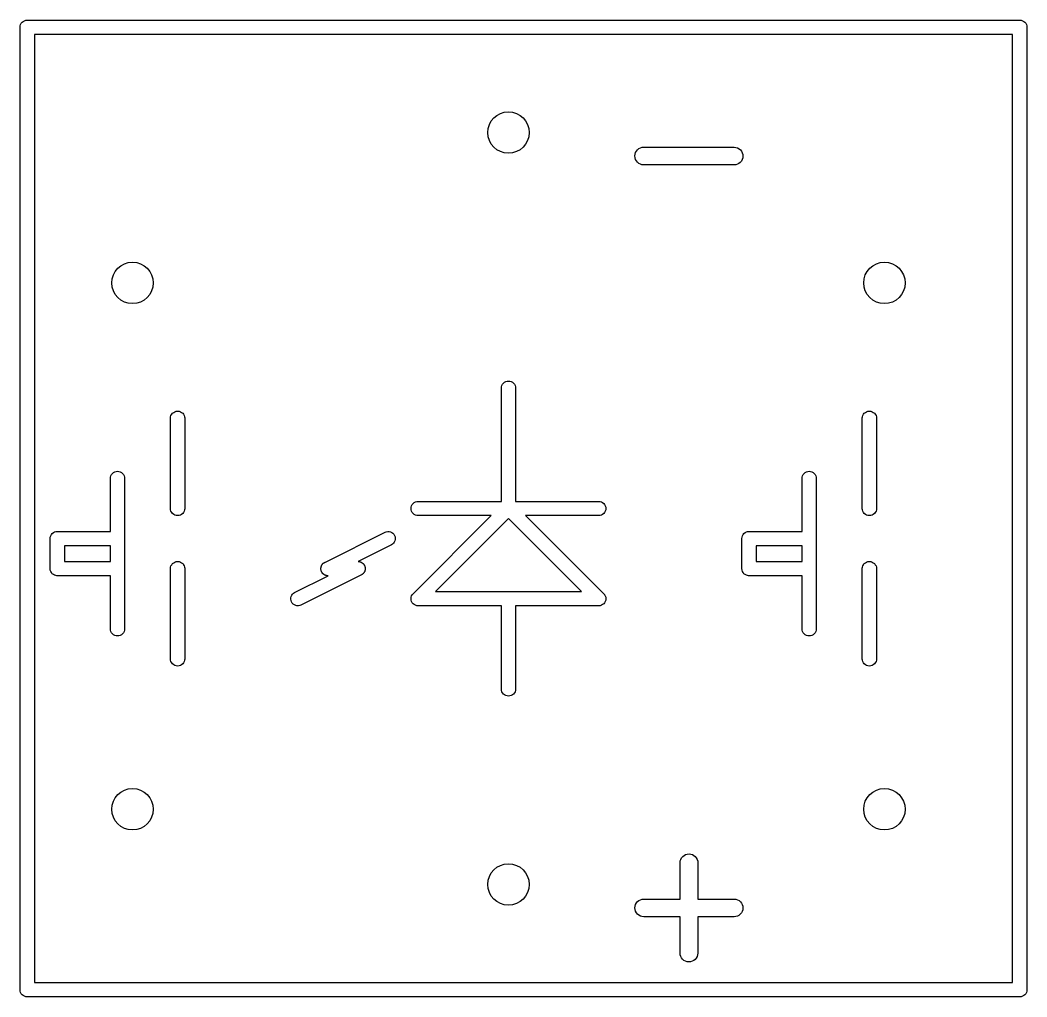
# Model space of a CAD drawing. Extents: x 17 to 176, y -177 to -9.
# Drawn here: x 112.56 to 121.06, y -34.71 to -26.46 of the extents above; entities that cross this region are included whole.
import ezdxf

# ---------------------------------------------------------------- set-up
doc = ezdxf.new("R2010")
doc.units = 0
doc.layers.add('BLACK', color=7, linetype='CONTINUOUS')

msp = doc.modelspace()

# ---------------------------------------------------------------- linework, layer by layer
at = {"layer": 'BLACK', "linetype": 'CONTINUOUS'}
for p, q in [((112.558, -26.522), (112.559, -26.5102)), ((112.558, -26.525), (112.558, -26.522)), ((112.558, -34.6471), (112.558, -26.525)), ((112.559, -26.5102), (112.562, -26.4989)), ((112.562, -26.4989), (112.568, -26.4885)), ((112.568, -26.4885), (112.575, -26.4794)), ((112.575, -26.4794), (112.585, -26.4719)), ((112.585, -26.4719), (112.595, -26.4663)), ((112.595, -26.4663), (112.606, -26.4629)), ((112.606, -26.4629), (112.615, -26.462)), ((112.615, -26.462), (112.618, -26.4617)), ((112.615, -26.462), (112.615, -26.462)), ((112.618, -26.4617), (112.621, -26.462)), ((112.621, -26.462), (120.997, -26.462)), ((120.997, -26.462), (121, -26.4617)), ((121, -26.4617), (121.003, -26.462)), ((121.003, -26.462), (121.003, -26.462)), ((121.003, -26.462), (121.012, -26.4629)), ((121.012, -26.4629), (121.023, -26.4663)), ((121.023, -26.4663), (121.033, -26.4719)), ((121.033, -26.4719), (121.043, -26.4794)), ((121.043, -26.4794), (121.05, -26.4885)), ((121.05, -26.4885), (121.056, -26.4989)), ((121.056, -26.4989), (121.059, -26.5102)), ((121.059, -26.5102), (121.06, -26.522)), ((121.06, -26.522), (121.06, -26.5249)), ((121.06, -26.5249), (121.06, -34.6471)), ((120.94, -26.582), (112.678, -26.582)), ((112.678, -26.582), (112.678, -34.59)), ((120.94, -34.59), (120.94, -26.582)), ((117.784, -27.547), (117.796, -27.5401)), ((117.796, -27.5401), (117.81, -27.5359)), ((117.81, -27.5359), (117.825, -27.5344)), ((117.825, -27.5344), (118.587, -27.5344)), ((118.587, -27.5344), (118.588, -27.5344)), ((118.588, -27.5344), (118.603, -27.5361)), ((118.603, -27.5361), (118.616, -27.5405)), ((118.616, -27.5405), (118.629, -27.5475)), ((117.75, -27.6089), (117.752, -27.5943)), ((117.751, -27.6235), (117.75, -27.6089)), ((117.756, -27.6375), (117.751, -27.6235)), ((117.752, -27.5943), (117.756, -27.5804)), ((117.756, -27.5804), (117.763, -27.5675)), ((117.763, -27.5675), (117.772, -27.5562)), ((117.772, -27.5562), (117.784, -27.547)), ((118.629, -27.5475), (118.641, -27.557)), ((118.641, -27.557), (118.65, -27.5684)), ((118.65, -27.5684), (118.656, -27.5813)), ((118.656, -27.5813), (118.661, -27.5954)), ((118.66, -27.6245), (118.656, -27.6385)), ((118.662, -27.61), (118.66, -27.6245)), ((118.661, -27.5954), (118.662, -27.61)), ((117.762, -27.6505), (117.756, -27.6375)), ((117.771, -27.6619), (117.762, -27.6505)), ((117.783, -27.6713), (117.771, -27.6619)), ((117.796, -27.6784), (117.783, -27.6713)), ((117.809, -27.6828), (117.796, -27.6784)), ((117.824, -27.6844), (117.809, -27.6828)), ((117.825, -27.6844), (117.824, -27.6844)), ((118.587, -27.6844), (117.825, -27.6844)), ((118.602, -27.683), (118.587, -27.6844)), ((118.616, -27.6788), (118.602, -27.683)), ((118.628, -27.6719), (118.616, -27.6788)), ((118.64, -27.6626), (118.628, -27.6719)), ((118.649, -27.6514), (118.64, -27.6626)), ((118.656, -27.6385), (118.649, -27.6514)), ((116.622, -29.5671), (116.623, -29.5582)), ((116.622, -30.526), (116.622, -29.5671)), ((116.623, -29.5582), (116.626, -29.5469)), ((116.626, -29.5469), (116.632, -29.5365)), ((116.632, -29.5365), (116.639, -29.5274)), ((116.639, -29.5274), (116.649, -29.5199)), ((116.649, -29.5199), (116.659, -29.5143)), ((116.659, -29.5143), (116.67, -29.5109)), ((116.67, -29.5109), (116.682, -29.5097)), ((116.682, -29.5097), (116.694, -29.5109)), ((116.694, -29.5109), (116.705, -29.5143)), ((116.705, -29.5143), (116.715, -29.5199)), ((116.715, -29.5199), (116.725, -29.5274)), ((116.725, -29.5274), (116.732, -29.5365)), ((116.732, -29.5365), (116.738, -29.5469)), ((116.738, -29.5469), (116.741, -29.5582)), ((116.741, -29.5582), (116.742, -29.5671)), ((116.742, -29.5671), (116.742, -30.526)), ((113.828, -29.8211), (113.829, -29.8122)), ((113.828, -30.5889), (113.828, -29.8211)), ((113.829, -29.8122), (113.832, -29.8009)), ((113.832, -29.8009), (113.838, -29.7905)), ((113.838, -29.7905), (113.845, -29.7814)), ((113.845, -29.7814), (113.855, -29.7739)), ((113.855, -29.7739), (113.865, -29.7683)), ((113.865, -29.7683), (113.876, -29.7649)), ((113.876, -29.7649), (113.888, -29.7637)), ((113.888, -29.7637), (113.9, -29.7649)), ((113.9, -29.7649), (113.911, -29.7683)), ((113.911, -29.7683), (113.921, -29.7739)), ((113.921, -29.7739), (113.931, -29.7814)), ((113.931, -29.7814), (113.938, -29.7905)), ((113.938, -29.7905), (113.944, -29.8009)), ((113.944, -29.8009), (113.947, -29.8122)), ((113.947, -29.8122), (113.948, -29.8211)), ((113.948, -29.8211), (113.948, -30.5889)), ((119.67, -29.8211), (119.671, -29.8122)), ((119.67, -30.5889), (119.67, -29.8211)), ((119.671, -29.8122), (119.674, -29.8009)), ((119.674, -29.8009), (119.68, -29.7905)), ((119.68, -29.7905), (119.687, -29.7814)), ((119.687, -29.7814), (119.697, -29.7739)), ((119.697, -29.7739), (119.707, -29.7683)), ((119.707, -29.7683), (119.718, -29.7649)), ((119.718, -29.7649), (119.73, -29.7637)), ((119.73, -29.7637), (119.742, -29.7649)), ((119.742, -29.7649), (119.753, -29.7683)), ((119.753, -29.7683), (119.763, -29.7739)), ((119.763, -29.7739), (119.773, -29.7814)), ((119.773, -29.7814), (119.78, -29.7905)), ((119.78, -29.7905), (119.786, -29.8009)), ((119.786, -29.8009), (119.789, -29.8122)), ((119.789, -29.8122), (119.79, -29.8211)), ((119.79, -29.8211), (119.79, -30.5889)), ((113.32, -30.3291), (113.321, -30.3202)), ((113.32, -30.78), (113.32, -30.3291)), ((113.321, -30.3202), (113.324, -30.3089)), ((113.324, -30.3089), (113.33, -30.2985)), ((113.33, -30.2985), (113.337, -30.2894)), ((113.337, -30.2894), (113.347, -30.2819)), ((113.347, -30.2819), (113.357, -30.2763)), ((113.357, -30.2763), (113.368, -30.2729)), ((113.368, -30.2729), (113.38, -30.2717)), ((113.38, -30.2717), (113.392, -30.2729)), ((113.392, -30.2729), (113.403, -30.2763)), ((113.403, -30.2763), (113.413, -30.2819)), ((113.413, -30.2819), (113.423, -30.2894)), ((113.423, -30.2894), (113.43, -30.2985)), ((113.43, -30.2985), (113.436, -30.3089)), ((113.436, -30.3089), (113.439, -30.3202)), ((113.439, -30.3202), (113.44, -30.3291)), ((113.44, -30.3291), (113.44, -30.8371)), ((119.162, -30.3291), (119.163, -30.3202)), ((119.162, -30.78), (119.162, -30.3291)), ((119.163, -30.3202), (119.166, -30.3089)), ((119.166, -30.3089), (119.172, -30.2985)), ((119.172, -30.2985), (119.179, -30.2894)), ((119.179, -30.2894), (119.189, -30.2819)), ((119.189, -30.2819), (119.199, -30.2763)), ((119.199, -30.2763), (119.21, -30.2729)), ((119.21, -30.2729), (119.222, -30.2717)), ((119.222, -30.2717), (119.234, -30.2729)), ((119.234, -30.2729), (119.245, -30.2763)), ((119.245, -30.2763), (119.255, -30.2819)), ((119.255, -30.2819), (119.265, -30.2894)), ((119.265, -30.2894), (119.272, -30.2985)), ((119.272, -30.2985), (119.278, -30.3089)), ((119.278, -30.3089), (119.281, -30.3202)), ((119.281, -30.3202), (119.282, -30.3291)), ((119.282, -30.3291), (119.282, -30.8371)), ((113.829, -30.5978), (113.828, -30.5889)), ((113.832, -30.6091), (113.829, -30.5978)), ((113.947, -30.5978), (113.944, -30.6091)), ((113.948, -30.5889), (113.947, -30.5978)), ((115.86, -30.586), (115.861, -30.5742)), ((115.861, -30.5978), (115.86, -30.586)), ((115.861, -30.5742), (115.864, -30.5629)), ((115.864, -30.6091), (115.861, -30.5978)), ((115.864, -30.5629), (115.87, -30.5525)), ((115.87, -30.5525), (115.877, -30.5434)), ((115.877, -30.5434), (115.887, -30.5359)), ((115.887, -30.5359), (115.897, -30.5303)), ((115.897, -30.5303), (115.908, -30.5269)), ((115.908, -30.5269), (115.917, -30.526)), ((115.917, -30.526), (116.622, -30.526)), ((116.742, -30.526), (117.447, -30.526)), ((117.447, -30.526), (117.456, -30.5269)), ((117.456, -30.5269), (117.467, -30.5303)), ((117.467, -30.5303), (117.477, -30.5359)), ((117.477, -30.5359), (117.487, -30.5434)), ((117.487, -30.5434), (117.494, -30.5525)), ((117.494, -30.5525), (117.5, -30.5629)), ((117.5, -30.5629), (117.503, -30.5742)), ((117.503, -30.5978), (117.5, -30.6091)), ((117.503, -30.5742), (117.504, -30.586)), ((117.504, -30.586), (117.503, -30.5978)), ((119.671, -30.5978), (119.67, -30.5889)), ((119.674, -30.6091), (119.671, -30.5978)), ((119.789, -30.5978), (119.786, -30.6091)), ((119.79, -30.5889), (119.789, -30.5978)), ((113.838, -30.6195), (113.832, -30.6091)), ((113.845, -30.6286), (113.838, -30.6195)), ((113.855, -30.6361), (113.845, -30.6286)), ((113.865, -30.6417), (113.855, -30.6361)), ((113.876, -30.6451), (113.865, -30.6417)), ((113.888, -30.6463), (113.876, -30.6451)), ((113.9, -30.6451), (113.888, -30.6463)), ((113.911, -30.6417), (113.9, -30.6451)), ((113.921, -30.6361), (113.911, -30.6417)), ((113.931, -30.6286), (113.921, -30.6361)), ((113.938, -30.6195), (113.931, -30.6286)), ((113.944, -30.6091), (113.938, -30.6195)), ((115.87, -30.6195), (115.864, -30.6091)), ((115.877, -30.6286), (115.87, -30.6195)), ((115.887, -30.6361), (115.877, -30.6286)), ((115.88, -31.3035), (116.537, -30.646)), ((115.897, -30.6417), (115.887, -30.6361)), ((115.908, -30.6451), (115.897, -30.6417)), ((115.917, -30.646), (115.908, -30.6451)), ((116.537, -30.646), (115.917, -30.646)), ((116.682, -30.6709), (116.065, -31.288)), ((117.299, -31.288), (116.682, -30.6709)), ((117.447, -30.646), (116.827, -30.646)), ((116.827, -30.646), (117.484, -31.3035)), ((117.456, -30.6451), (117.447, -30.646)), ((117.467, -30.6417), (117.456, -30.6451)), ((117.477, -30.6361), (117.467, -30.6417)), ((117.487, -30.6286), (117.477, -30.6361)), ((117.494, -30.6195), (117.487, -30.6286)), ((117.5, -30.6091), (117.494, -30.6195)), ((119.68, -30.6195), (119.674, -30.6091)), ((119.687, -30.6286), (119.68, -30.6195)), ((119.697, -30.6361), (119.687, -30.6286)), ((119.707, -30.6417), (119.697, -30.6361)), ((119.718, -30.6451), (119.707, -30.6417)), ((119.73, -30.6463), (119.718, -30.6451)), ((119.742, -30.6451), (119.73, -30.6463)), ((119.753, -30.6417), (119.742, -30.6451)), ((119.763, -30.6361), (119.753, -30.6417)), ((119.773, -30.6286), (119.763, -30.6361)), ((119.78, -30.6195), (119.773, -30.6286)), ((119.786, -30.6091), (119.78, -30.6195)), ((112.812, -30.84), (112.813, -30.8282)), ((112.812, -30.843), (112.812, -30.84)), ((112.812, -31.0911), (112.812, -30.843)), ((112.813, -30.8282), (112.816, -30.8169)), ((112.816, -30.8169), (112.822, -30.8065)), ((112.822, -30.8065), (112.829, -30.7974)), ((112.829, -30.7974), (112.839, -30.7899)), ((112.839, -30.7899), (112.849, -30.7843)), ((112.849, -30.7843), (112.86, -30.7809)), ((112.86, -30.7809), (112.869, -30.78)), ((112.869, -30.78), (112.872, -30.7797)), ((112.869, -30.78), (112.869, -30.78)), ((112.872, -30.7797), (112.875, -30.78)), ((112.875, -30.78), (113.32, -30.78)), ((113.44, -30.8371), (113.44, -30.84)), ((113.44, -30.84), (113.44, -30.8429)), ((113.44, -30.8429), (113.44, -31.0911)), ((115.136, -31.0381), (115.642, -30.785)), ((115.642, -30.785), (115.65, -30.7819)), ((115.65, -30.7819), (115.662, -30.7799)), ((115.662, -30.7799), (115.674, -30.7802)), ((115.674, -30.7802), (115.685, -30.7828)), ((115.685, -30.7828), (115.696, -30.7876)), ((115.696, -30.7876), (115.706, -30.7945)), ((115.706, -30.7945), (115.714, -30.803)), ((115.714, -30.803), (115.72, -30.813)), ((115.723, -30.8591), (115.718, -30.8699)), ((115.72, -30.813), (115.724, -30.8241)), ((115.726, -30.8475), (115.723, -30.8591)), ((115.724, -30.8241), (115.726, -30.8357)), ((115.726, -30.8357), (115.726, -30.8475)), ((118.654, -30.84), (118.655, -30.8282)), ((118.654, -30.843), (118.654, -30.84)), ((118.654, -31.0911), (118.654, -30.843)), ((118.655, -30.8282), (118.658, -30.8169)), ((118.658, -30.8169), (118.664, -30.8065)), ((118.664, -30.8065), (118.671, -30.7974)), ((118.671, -30.7974), (118.681, -30.7899)), ((118.681, -30.7899), (118.691, -30.7843)), ((118.691, -30.7843), (118.702, -30.7809)), ((118.702, -30.7809), (118.711, -30.78)), ((118.711, -30.78), (118.714, -30.7797)), ((118.711, -30.78), (118.711, -30.78)), ((118.714, -30.7797), (118.717, -30.78)), ((118.717, -30.78), (119.162, -30.78)), ((119.282, -30.8371), (119.282, -30.84)), ((119.282, -30.84), (119.282, -30.8429)), ((119.282, -30.8429), (119.282, -31.0911)), ((112.932, -30.9), (112.932, -31.034)), ((113.32, -30.9), (112.932, -30.9)), ((113.32, -31.034), (113.32, -30.9)), ((115.695, -30.8923), (115.412, -31.034)), ((115.703, -30.8876), (115.695, -30.8923)), ((115.712, -30.8795), (115.703, -30.8876)), ((115.718, -30.8699), (115.712, -30.8795)), ((118.774, -30.9), (118.774, -31.034)), ((119.162, -30.9), (118.774, -30.9)), ((119.162, -31.034), (119.162, -30.9)), ((112.812, -31.094), (112.812, -31.0911)), ((112.813, -31.1058), (112.812, -31.094)), ((112.816, -31.1171), (112.813, -31.1058)), ((112.822, -31.1275), (112.816, -31.1171)), ((112.932, -31.034), (113.32, -31.034)), ((113.44, -31.0911), (113.44, -31.094)), ((113.44, -31.094), (113.44, -31.0969)), ((113.44, -31.0969), (113.44, -31.6049)), ((113.828, -31.0911), (113.829, -31.0822)), ((113.828, -31.8589), (113.828, -31.0911)), ((113.829, -31.0822), (113.832, -31.0709)), ((113.832, -31.0709), (113.838, -31.0605)), ((113.838, -31.0605), (113.845, -31.0514)), ((113.845, -31.0514), (113.855, -31.0439)), ((113.855, -31.0439), (113.865, -31.0383)), ((113.865, -31.0383), (113.876, -31.0349)), ((113.876, -31.0349), (113.888, -31.0337)), ((113.888, -31.0337), (113.9, -31.0349)), ((113.9, -31.0349), (113.911, -31.0383)), ((113.911, -31.0383), (113.921, -31.0439)), ((113.921, -31.0439), (113.931, -31.0514)), ((113.931, -31.0514), (113.938, -31.0605)), ((113.938, -31.0605), (113.944, -31.0709)), ((113.944, -31.0709), (113.947, -31.0822)), ((113.947, -31.0822), (113.948, -31.0911)), ((113.948, -31.0911), (113.948, -31.8589)), ((115.098, -31.0865), (115.099, -31.0844)), ((115.098, -31.0902), (115.098, -31.0865)), ((115.098, -31.094), (115.098, -31.0902)), ((115.098, -31.0961), (115.098, -31.094)), ((115.098, -31.0983), (115.098, -31.0961)), ((115.098, -31.102), (115.098, -31.0983)), ((115.099, -31.1058), (115.098, -31.102)), ((115.099, -31.0822), (115.1, -31.0786)), ((115.099, -31.0844), (115.099, -31.0822)), ((115.099, -31.1078), (115.099, -31.1058)), ((115.1, -31.1099), (115.099, -31.1078)), ((115.1, -31.0786), (115.101, -31.0749)), ((115.101, -31.1134), (115.1, -31.1099)), ((115.101, -31.0749), (115.102, -31.073)), ((115.102, -31.1171), (115.101, -31.1134)), ((115.102, -31.0709), (115.104, -31.0676)), ((115.102, -31.073), (115.102, -31.0709)), ((115.103, -31.119), (115.102, -31.1171)), ((115.104, -31.0676), (115.106, -31.0641)), ((115.106, -31.0641), (115.107, -31.0624)), ((115.107, -31.0624), (115.108, -31.0605)), ((115.108, -31.0605), (115.11, -31.0576)), ((115.11, -31.0576), (115.112, -31.0545)), ((115.112, -31.0545), (115.114, -31.053)), ((115.114, -31.053), (115.115, -31.0514)), ((115.115, -31.0514), (115.118, -31.049)), ((115.118, -31.049), (115.121, -31.0464)), ((115.121, -31.0464), (115.123, -31.0452)), ((115.123, -31.0452), (115.125, -31.0439)), ((115.125, -31.0439), (115.128, -31.0421)), ((115.128, -31.0421), (115.129, -31.0417)), ((115.129, -31.0417), (115.13, -31.0407)), ((115.13, -31.0407), (115.135, -31.0383)), ((115.135, -31.0383), (115.136, -31.0381)), ((115.412, -31.034), (115.413, -31.034)), ((115.413, -31.034), (115.415, -31.034)), ((115.415, -31.034), (115.416, -31.0341)), ((115.416, -31.0341), (115.42, -31.0342)), ((115.42, -31.0342), (115.422, -31.0347)), ((115.422, -31.0347), (115.424, -31.0349)), ((115.424, -31.0349), (115.427, -31.036)), ((115.427, -31.036), (115.431, -31.0368)), ((115.431, -31.0368), (115.433, -31.0377)), ((115.433, -31.0377), (115.435, -31.0383)), ((115.435, -31.0383), (115.438, -31.0401)), ((115.438, -31.0401), (115.442, -31.0416)), ((115.442, -31.0416), (115.444, -31.0429)), ((115.444, -31.0429), (115.445, -31.0439)), ((115.445, -31.0439), (115.448, -31.0463)), ((115.448, -31.0463), (115.452, -31.0485)), ((115.452, -31.0485), (115.453, -31.05)), ((115.453, -31.05), (115.455, -31.0514)), ((115.455, -31.0514), (115.457, -31.0543)), ((115.457, -31.0543), (115.46, -31.057)), ((115.46, -31.057), (115.461, -31.0588)), ((115.461, -31.0588), (115.462, -31.0605)), ((115.462, -31.0605), (115.464, -31.0638)), ((115.464, -31.0638), (115.466, -31.067)), ((115.466, -31.067), (115.467, -31.069)), ((115.468, -31.1171), (115.466, -31.1204)), ((115.467, -31.069), (115.468, -31.0709)), ((115.468, -31.0709), (115.469, -31.0746)), ((115.469, -31.1131), (115.468, -31.115)), ((115.468, -31.115), (115.468, -31.1171)), ((115.469, -31.0746), (115.47, -31.0781)), ((115.47, -31.1094), (115.469, -31.1131)), ((115.47, -31.0781), (115.471, -31.0802)), ((115.471, -31.1058), (115.47, -31.1094)), ((115.471, -31.0802), (115.471, -31.0822)), ((115.471, -31.0822), (115.472, -31.086)), ((115.472, -31.1015), (115.471, -31.1036)), ((115.471, -31.1036), (115.471, -31.1058)), ((115.472, -31.086), (115.472, -31.0897)), ((115.472, -31.0897), (115.472, -31.0919)), ((115.472, -31.0919), (115.472, -31.094)), ((115.472, -31.094), (115.472, -31.0978)), ((115.472, -31.0978), (115.472, -31.1015)), ((118.654, -31.094), (118.654, -31.0911)), ((118.655, -31.1058), (118.654, -31.094)), ((118.658, -31.1171), (118.655, -31.1058)), ((118.664, -31.1275), (118.658, -31.1171)), ((118.774, -31.034), (119.162, -31.034)), ((119.282, -31.0911), (119.282, -31.094)), ((119.282, -31.094), (119.282, -31.0969)), ((119.282, -31.0969), (119.282, -31.6049)), ((119.67, -31.0911), (119.671, -31.0822)), ((119.67, -31.8589), (119.67, -31.0911)), ((119.671, -31.0822), (119.674, -31.0709)), ((119.674, -31.0709), (119.68, -31.0605)), ((119.68, -31.0605), (119.687, -31.0514)), ((119.687, -31.0514), (119.697, -31.0439)), ((119.697, -31.0439), (119.707, -31.0383)), ((119.707, -31.0383), (119.718, -31.0349)), ((119.718, -31.0349), (119.73, -31.0337)), ((119.73, -31.0337), (119.742, -31.0349)), ((119.742, -31.0349), (119.753, -31.0383)), ((119.753, -31.0383), (119.763, -31.0439)), ((119.763, -31.0439), (119.773, -31.0514)), ((119.773, -31.0514), (119.78, -31.0605)), ((119.78, -31.0605), (119.786, -31.0709)), ((119.786, -31.0709), (119.789, -31.0822)), ((119.789, -31.0822), (119.79, -31.0911)), ((119.79, -31.0911), (119.79, -31.8589)), ((112.829, -31.1366), (112.822, -31.1275)), ((112.839, -31.1441), (112.829, -31.1366)), ((112.849, -31.1497), (112.839, -31.1441)), ((112.86, -31.1531), (112.849, -31.1497)), ((112.867, -31.1538), (112.86, -31.1531)), ((112.872, -31.1543), (112.867, -31.1538)), ((112.875, -31.154), (112.872, -31.1543)), ((113.32, -31.154), (112.875, -31.154)), ((113.32, -31.6049), (113.32, -31.154)), ((114.875, -31.2957), (115.158, -31.154)), ((115.434, -31.1499), (114.928, -31.403)), ((115.104, -31.121), (115.103, -31.119)), ((115.106, -31.1242), (115.104, -31.121)), ((115.108, -31.1275), (115.106, -31.1242)), ((115.109, -31.1291), (115.108, -31.1275)), ((115.11, -31.131), (115.109, -31.1291)), ((115.113, -31.1337), (115.11, -31.131)), ((115.115, -31.1366), (115.113, -31.1337)), ((115.117, -31.138), (115.115, -31.1366)), ((115.118, -31.1395), (115.117, -31.138)), ((115.122, -31.1417), (115.118, -31.1395)), ((115.125, -31.1441), (115.122, -31.1417)), ((115.126, -31.1451), (115.125, -31.1441)), ((115.128, -31.1464), (115.126, -31.1451)), ((115.132, -31.1479), (115.128, -31.1464)), ((115.135, -31.1497), (115.132, -31.1479)), ((115.137, -31.1503), (115.135, -31.1497)), ((115.139, -31.1512), (115.137, -31.1503)), ((115.143, -31.152), (115.139, -31.1512)), ((115.146, -31.1531), (115.143, -31.152)), ((115.148, -31.1533), (115.146, -31.1531)), ((115.15, -31.1538), (115.148, -31.1533)), ((115.154, -31.1539), (115.15, -31.1538)), ((115.155, -31.154), (115.154, -31.1539)), ((115.157, -31.154), (115.155, -31.154)), ((115.158, -31.154), (115.157, -31.154)), ((115.435, -31.1497), (115.434, -31.1499)), ((115.44, -31.1473), (115.435, -31.1497)), ((115.441, -31.1463), (115.44, -31.1473)), ((115.442, -31.1459), (115.441, -31.1463)), ((115.445, -31.1441), (115.442, -31.1459)), ((115.447, -31.1428), (115.445, -31.1441)), ((115.449, -31.1416), (115.447, -31.1428)), ((115.452, -31.139), (115.449, -31.1416)), ((115.455, -31.1366), (115.452, -31.139)), ((115.456, -31.135), (115.455, -31.1366)), ((115.458, -31.1335), (115.456, -31.135)), ((115.46, -31.1304), (115.458, -31.1335)), ((115.462, -31.1275), (115.46, -31.1304)), ((115.463, -31.1256), (115.462, -31.1275)), ((115.464, -31.1239), (115.463, -31.1256)), ((115.466, -31.1204), (115.464, -31.1239)), ((118.671, -31.1366), (118.664, -31.1275)), ((118.681, -31.1441), (118.671, -31.1366)), ((118.691, -31.1497), (118.681, -31.1441)), ((118.702, -31.1531), (118.691, -31.1497)), ((118.709, -31.1538), (118.702, -31.1531)), ((118.714, -31.1543), (118.709, -31.1538)), ((118.717, -31.154), (118.714, -31.1543)), ((119.162, -31.154), (118.717, -31.154)), ((119.162, -31.6049), (119.162, -31.154)), ((114.844, -31.3405), (114.847, -31.3289)), ((114.844, -31.3523), (114.844, -31.3405)), ((114.846, -31.3639), (114.844, -31.3523)), ((114.85, -31.375), (114.846, -31.3639)), ((114.847, -31.3289), (114.852, -31.3181)), ((114.852, -31.3181), (114.858, -31.3085)), ((114.858, -31.3085), (114.867, -31.3004)), ((114.867, -31.3004), (114.875, -31.2957)), ((115.86, -31.348), (115.861, -31.3362)), ((115.861, -31.3598), (115.86, -31.348)), ((115.861, -31.3362), (115.864, -31.3249)), ((115.864, -31.3711), (115.861, -31.3598)), ((115.864, -31.3249), (115.87, -31.3145)), ((115.87, -31.3815), (115.864, -31.3711)), ((115.87, -31.3145), (115.877, -31.3054)), ((115.877, -31.3054), (115.88, -31.3035)), ((116.065, -31.288), (116.679, -31.288)), ((116.679, -31.288), (116.682, -31.2877)), ((116.682, -31.2877), (116.685, -31.288)), ((116.685, -31.288), (117.299, -31.288)), ((117.484, -31.3035), (117.487, -31.3054)), ((117.487, -31.3054), (117.489, -31.3076)), ((117.489, -31.3076), (117.489, -31.3077)), ((117.489, -31.3077), (117.494, -31.3145)), ((117.494, -31.3145), (117.496, -31.3181)), ((117.5, -31.3711), (117.494, -31.3815)), ((117.496, -31.3181), (117.5, -31.3249)), ((117.5, -31.3249), (117.503, -31.3362)), ((117.503, -31.3598), (117.5, -31.3711)), ((117.503, -31.3362), (117.504, -31.348)), ((117.504, -31.348), (117.503, -31.3598)), ((114.856, -31.385), (114.85, -31.375)), ((114.864, -31.3935), (114.856, -31.385)), ((114.874, -31.4004), (114.864, -31.3935)), ((114.885, -31.4052), (114.874, -31.4004)), ((114.896, -31.4078), (114.885, -31.4052)), ((114.908, -31.4081), (114.896, -31.4078)), ((114.92, -31.4061), (114.908, -31.4081)), ((114.928, -31.403), (114.92, -31.4061)), ((115.877, -31.3906), (115.87, -31.3815)), ((115.887, -31.3981), (115.877, -31.3906)), ((115.897, -31.4037), (115.887, -31.3981)), ((115.908, -31.4071), (115.897, -31.4037)), ((115.917, -31.408), (115.908, -31.4071)), ((115.92, -31.4083), (115.917, -31.408)), ((115.917, -31.408), (115.917, -31.408)), ((115.923, -31.408), (115.92, -31.4083)), ((116.622, -31.408), (115.923, -31.408)), ((116.622, -32.1129), (116.622, -31.408)), ((117.441, -31.408), (116.742, -31.408)), ((116.742, -31.408), (116.742, -32.1129)), ((117.444, -31.4083), (117.441, -31.408)), ((117.447, -31.408), (117.444, -31.4083)), ((117.456, -31.4071), (117.447, -31.408)), ((117.447, -31.408), (117.447, -31.408)), ((117.467, -31.4037), (117.456, -31.4071)), ((117.477, -31.3981), (117.467, -31.4037)), ((117.487, -31.3906), (117.477, -31.3981)), ((117.494, -31.3815), (117.487, -31.3906)), ((113.321, -31.6138), (113.32, -31.6049)), ((113.324, -31.6251), (113.321, -31.6138)), ((113.33, -31.6355), (113.324, -31.6251)), ((113.436, -31.6251), (113.43, -31.6355)), ((113.439, -31.6138), (113.436, -31.6251)), ((113.44, -31.6049), (113.439, -31.6138)), ((119.163, -31.6138), (119.162, -31.6049)), ((119.166, -31.6251), (119.163, -31.6138)), ((119.172, -31.6355), (119.166, -31.6251)), ((119.278, -31.6251), (119.272, -31.6355)), ((119.281, -31.6138), (119.278, -31.6251)), ((119.282, -31.6049), (119.281, -31.6138)), ((113.337, -31.6446), (113.33, -31.6355)), ((113.347, -31.6521), (113.337, -31.6446)), ((113.357, -31.6577), (113.347, -31.6521)), ((113.368, -31.6611), (113.357, -31.6577)), ((113.38, -31.6623), (113.368, -31.6611)), ((113.392, -31.6611), (113.38, -31.6623)), ((113.403, -31.6577), (113.392, -31.6611)), ((113.413, -31.6521), (113.403, -31.6577)), ((113.423, -31.6446), (113.413, -31.6521)), ((113.43, -31.6355), (113.423, -31.6446)), ((119.179, -31.6446), (119.172, -31.6355)), ((119.189, -31.6521), (119.179, -31.6446)), ((119.199, -31.6577), (119.189, -31.6521)), ((119.21, -31.6611), (119.199, -31.6577)), ((119.222, -31.6623), (119.21, -31.6611)), ((119.234, -31.6611), (119.222, -31.6623)), ((119.245, -31.6577), (119.234, -31.6611)), ((119.255, -31.6521), (119.245, -31.6577)), ((119.265, -31.6446), (119.255, -31.6521)), ((119.272, -31.6355), (119.265, -31.6446)), ((113.829, -31.8678), (113.828, -31.8589)), ((113.832, -31.8791), (113.829, -31.8678)), ((113.838, -31.8895), (113.832, -31.8791)), ((113.944, -31.8791), (113.938, -31.8895)), ((113.947, -31.8678), (113.944, -31.8791)), ((113.948, -31.8589), (113.947, -31.8678)), ((119.671, -31.8678), (119.67, -31.8589)), ((119.674, -31.8791), (119.671, -31.8678)), ((119.68, -31.8895), (119.674, -31.8791)), ((119.786, -31.8791), (119.78, -31.8895)), ((119.789, -31.8678), (119.786, -31.8791)), ((119.79, -31.8589), (119.789, -31.8678)), ((113.845, -31.8986), (113.838, -31.8895)), ((113.855, -31.9061), (113.845, -31.8986)), ((113.865, -31.9117), (113.855, -31.9061)), ((113.876, -31.9151), (113.865, -31.9117)), ((113.888, -31.9163), (113.876, -31.9151)), ((113.9, -31.9151), (113.888, -31.9163)), ((113.911, -31.9117), (113.9, -31.9151)), ((113.921, -31.9061), (113.911, -31.9117)), ((113.931, -31.8986), (113.921, -31.9061)), ((113.938, -31.8895), (113.931, -31.8986)), ((119.687, -31.8986), (119.68, -31.8895)), ((119.697, -31.9061), (119.687, -31.8986)), ((119.707, -31.9117), (119.697, -31.9061)), ((119.718, -31.9151), (119.707, -31.9117)), ((119.73, -31.9163), (119.718, -31.9151)), ((119.742, -31.9151), (119.73, -31.9163)), ((119.753, -31.9117), (119.742, -31.9151)), ((119.763, -31.9061), (119.753, -31.9117)), ((119.773, -31.8986), (119.763, -31.9061)), ((119.78, -31.8895), (119.773, -31.8986)), ((116.623, -32.1218), (116.622, -32.1129)), ((116.626, -32.1331), (116.623, -32.1218)), ((116.632, -32.1435), (116.626, -32.1331)), ((116.738, -32.1331), (116.732, -32.1435)), ((116.741, -32.1218), (116.738, -32.1331)), ((116.742, -32.1129), (116.741, -32.1218)), ((116.639, -32.1526), (116.632, -32.1435)), ((116.649, -32.1601), (116.639, -32.1526)), ((116.659, -32.1657), (116.649, -32.1601)), ((116.67, -32.1691), (116.659, -32.1657)), ((116.682, -32.1703), (116.67, -32.1691)), ((116.694, -32.1691), (116.682, -32.1703)), ((116.705, -32.1657), (116.694, -32.1691)), ((116.715, -32.1601), (116.705, -32.1657)), ((116.725, -32.1526), (116.715, -32.1601)), ((116.732, -32.1435), (116.725, -32.1526)), ((118.131, -33.5774), (118.133, -33.5629)), ((118.131, -33.5785), (118.131, -33.5774)), ((118.131, -33.8844), (118.131, -33.5785)), ((118.133, -33.5629), (118.137, -33.5489)), ((118.137, -33.5489), (118.144, -33.5361)), ((118.144, -33.5361), (118.154, -33.5249)), ((118.154, -33.5249), (118.165, -33.5157)), ((118.165, -33.5157), (118.178, -33.5089)), ((118.178, -33.5089), (118.192, -33.5048)), ((118.192, -33.5048), (118.207, -33.5035)), ((118.207, -33.5035), (118.221, -33.505)), ((118.221, -33.505), (118.235, -33.5093)), ((118.235, -33.5093), (118.248, -33.5163)), ((118.248, -33.5163), (118.259, -33.5256)), ((118.259, -33.5256), (118.268, -33.537)), ((118.268, -33.537), (118.275, -33.5499)), ((118.275, -33.5499), (118.28, -33.5639)), ((118.28, -33.5639), (118.281, -33.5785)), ((118.281, -33.5785), (118.281, -33.8844)), ((117.756, -33.9304), (117.763, -33.9175)), ((117.763, -33.9175), (117.772, -33.9062)), ((117.772, -33.9062), (117.784, -33.897)), ((117.784, -33.897), (117.796, -33.8901)), ((117.796, -33.8901), (117.81, -33.8859)), ((117.81, -33.8859), (117.825, -33.8844)), ((117.825, -33.8844), (118.131, -33.8844)), ((118.281, -33.8844), (118.587, -33.8844)), ((118.587, -33.8844), (118.588, -33.8844)), ((118.588, -33.8844), (118.603, -33.8861)), ((118.603, -33.8861), (118.616, -33.8905)), ((118.616, -33.8905), (118.629, -33.8975)), ((118.629, -33.8975), (118.641, -33.907)), ((118.641, -33.907), (118.65, -33.9184)), ((118.65, -33.9184), (118.656, -33.9313)), ((117.75, -33.9589), (117.752, -33.9443)), ((117.751, -33.9735), (117.75, -33.9589)), ((117.756, -33.9875), (117.751, -33.9735)), ((117.752, -33.9443), (117.756, -33.9304)), ((117.762, -34.0005), (117.756, -33.9875)), ((117.771, -34.0119), (117.762, -34.0005)), ((118.649, -34.0014), (118.64, -34.0126)), ((118.656, -33.9885), (118.649, -34.0014)), ((118.656, -33.9313), (118.661, -33.9454)), ((118.66, -33.9745), (118.656, -33.9885)), ((118.662, -33.96), (118.66, -33.9745)), ((118.661, -33.9454), (118.662, -33.96)), ((117.783, -34.0213), (117.771, -34.0119)), ((117.796, -34.0284), (117.783, -34.0213)), ((117.809, -34.0328), (117.796, -34.0284)), ((117.824, -34.0344), (117.809, -34.0328)), ((117.825, -34.0344), (117.824, -34.0344)), ((118.131, -34.0344), (117.825, -34.0344)), ((118.131, -34.3404), (118.131, -34.0344)), ((118.587, -34.0344), (118.281, -34.0344)), ((118.281, -34.0344), (118.281, -34.3404)), ((118.602, -34.033), (118.587, -34.0344)), ((118.616, -34.0288), (118.602, -34.033)), ((118.628, -34.0219), (118.616, -34.0288)), ((118.64, -34.0126), (118.628, -34.0219)), ((118.132, -34.3549), (118.131, -34.3404)), ((118.281, -34.3414), (118.279, -34.356)), ((118.281, -34.3404), (118.281, -34.3414)), ((118.137, -34.369), (118.132, -34.3549)), ((118.144, -34.3819), (118.137, -34.369)), ((118.153, -34.3932), (118.144, -34.3819)), ((118.164, -34.4026), (118.153, -34.3932)), ((118.177, -34.4095), (118.164, -34.4026)), ((118.191, -34.4138), (118.177, -34.4095)), ((118.205, -34.4154), (118.191, -34.4138)), ((118.22, -34.4141), (118.205, -34.4154)), ((118.234, -34.4099), (118.22, -34.4141)), ((118.247, -34.4031), (118.234, -34.4099)), ((118.258, -34.394), (118.247, -34.4031)), ((118.268, -34.3828), (118.258, -34.394)), ((118.275, -34.3699), (118.268, -34.3828)), ((118.279, -34.356), (118.275, -34.3699)), ((112.678, -34.59), (120.94, -34.59)), ((112.558, -34.65), (112.558, -34.6471)), ((112.559, -34.6618), (112.558, -34.65)), ((112.562, -34.6731), (112.559, -34.6618)), ((112.568, -34.6835), (112.562, -34.6731)), ((112.575, -34.6926), (112.568, -34.6835)), ((121.05, -34.6835), (121.043, -34.6926)), ((121.056, -34.6731), (121.05, -34.6835)), ((121.059, -34.6618), (121.056, -34.6731)), ((121.06, -34.6529), (121.059, -34.6618)), ((121.06, -34.6471), (121.06, -34.65)), ((121.06, -34.65), (121.06, -34.6529)), ((121.06, -34.6529), (121.06, -34.6529)), ((112.585, -34.7001), (112.575, -34.6926)), ((112.595, -34.7057), (112.585, -34.7001)), ((112.606, -34.7091), (112.595, -34.7057)), ((112.618, -34.7103), (112.606, -34.7091)), ((112.621, -34.71), (112.618, -34.7103)), ((120.997, -34.71), (112.621, -34.71)), ((121, -34.7103), (120.997, -34.71)), ((121.012, -34.7091), (121, -34.7103)), ((121.023, -34.7057), (121.012, -34.7091)), ((121.033, -34.7001), (121.023, -34.7057)), ((121.043, -34.6926), (121.033, -34.7001))]:
    msp.add_line(p, q, dxfattribs=at)
at = {"layer": 'BLACK'}
for centre in [(116.682, -27.411), (116.682, -27.411), (113.507, -28.681), (113.507, -28.681), (119.857, -28.681), (119.857, -28.681), (113.507, -33.126), (113.507, -33.126), (119.857, -33.126), (119.857, -33.126), (116.682, -33.761), (116.682, -33.761)]:
    msp.add_circle(centre, 0.175, dxfattribs=at)

doc.saveas('drawing.dxf')
